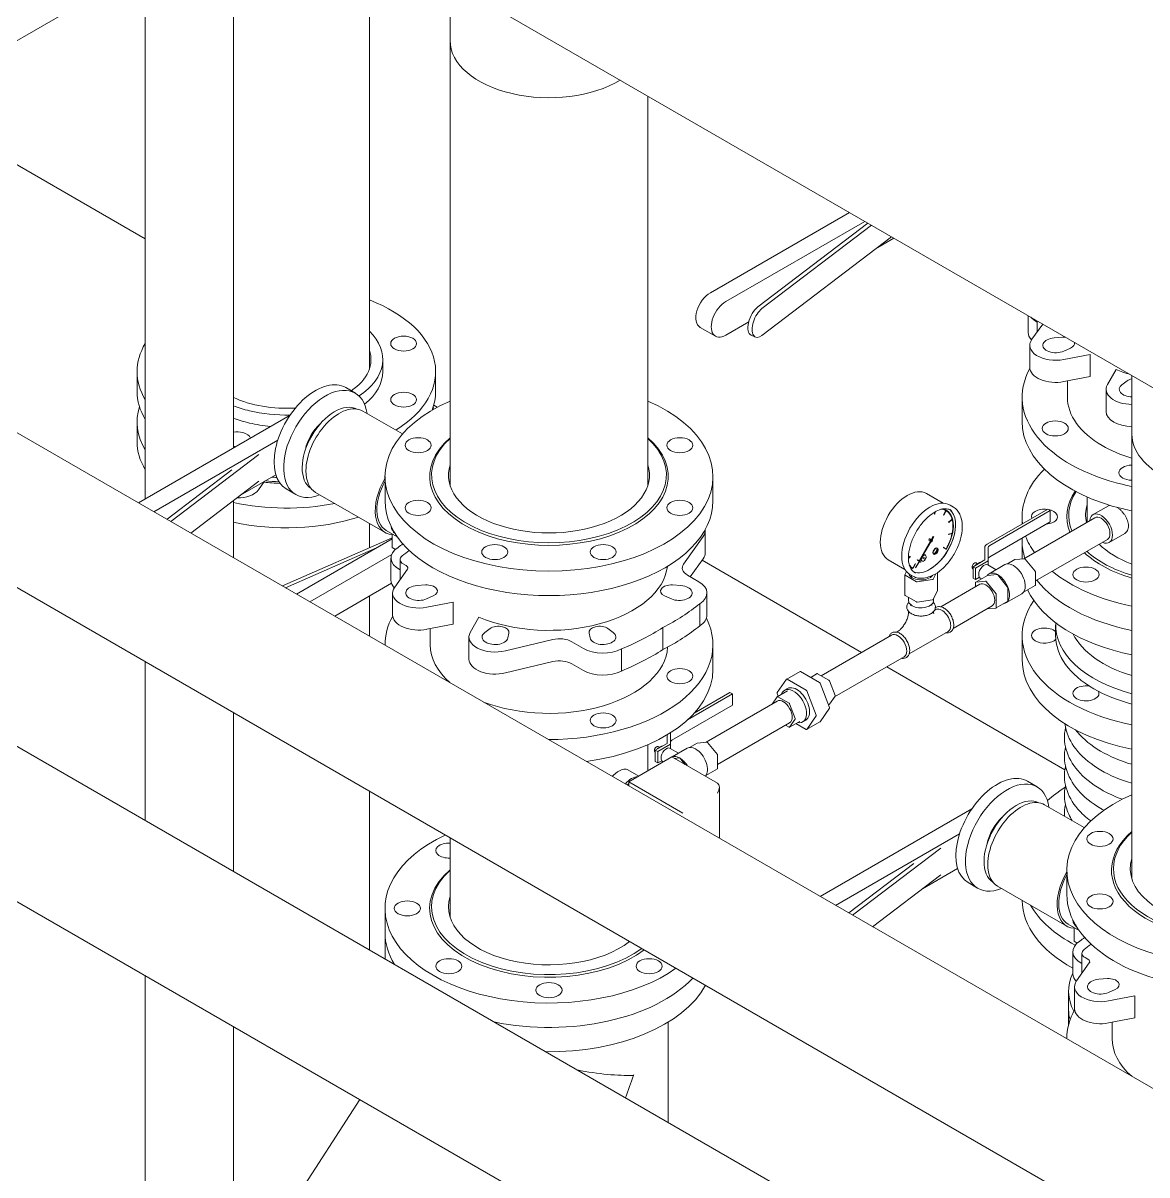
# Model space of a CAD drawing. Header units: millimetres. Extents: x -312439 to 477422, y -331570 to 212570.
# Drawn here: x 412781 to 413367, y 107971 to 108571 of the extents above; entities that cross this region are included whole.
import ezdxf

# ---------------------------------------------------------------- set-up
doc = ezdxf.new("R2010")
doc.units = ezdxf.units.MM

msp = doc.modelspace()

# ---------------------------------------------------------------- linework, layer by layer
at = {"color": 0, "linetype": 'Continuous', "lineweight": 0, "extrusion": (8.40036e-17, 0.816497, 0.57735)}
for p, q in [((413288.686, 107899.142), (411675.012, 108830.797)), ((413447.271, 107971.09), (411988.334, 108813.408)), ((413481.356, 107707.078), (411640.013, 108770.178)), ((413626.535, 107786.766), (411953.335, 108752.789)), ((412832.573, 108691.107), (413437.46, 108341.876)), ((412917.109, 108642.3), (412600.905, 108459.74)), ((412890.551, 108626.967), (412890.551, 108349.644)), ((412961.423, 108616.715), (412961.423, 108390.867)), ((412844.621, 108600.45), (412844.621, 108323.127)), ((413003.438, 108330.219), (413003.438, 108592.458)), ((412721.821, 108529.551), (412844.621, 108458.652)), ((413106.505, 108330.219), (413106.505, 108532.952)), ((413211.493, 108472.337), (413139.07, 108430.524)), ((413147.085, 108425.896), (413219.509, 108467.71)), ((413221.121, 108466.779), (413163.804, 108423.195)), ((413165.951, 108422.254), (413223.045, 108465.668)), ((413233.51, 108459.626), (413165.951, 108408.253)), ((413234.665, 108458.959), (413226.226, 108454.087)), ((413159.029, 108415.291), (413147.085, 108408.395)), ((413304.622, 108409.861), (413304.622, 108418.569)), ((413306.606, 108406.253), (413312.252, 108414.164)), ((413309.374, 108410.132), (413309.374, 108415.826)), ((413133.711, 108412.492), (413141.727, 108407.864)), ((413160.362, 108408.342), (413162.509, 108407.401)), ((413318.215, 108406.997), (413322.609, 108407.31)), ((413305.485, 108391.637), (413305.485, 108403.137)), ((413326.674, 108401.644), (413323.185, 108400.071)), ((412968.374, 108389.423), (412968.374, 108395.773)), ((413336.984, 108398.313), (413323.285, 108395.705)), ((413336.984, 108386.812), (413336.984, 108398.313)), ((412840.382, 108379.122), (412840.382, 108389.423)), ((412995.932, 108379.122), (412995.932, 108389.423)), ((413345.938, 108382.626), (413350.455, 108390.535)), ((413323.285, 108384.204), (413336.984, 108386.812)), ((413325.082, 108376.122), (413325.082, 108384.547)), ((413353.501, 108382.568), (413356.224, 108384.583)), ((413358.683, 108125.119), (413358.683, 108387.357)), ((412954.086, 108378.171), (412949.079, 108381.112)), ((413345.257, 108368.675), (413345.257, 108380.175)), ((412994.914, 108371.88), (412996.71, 108370.843)), ((413301.505, 108376.122), (413301.505, 108363.422)), ((412920.048, 108366.674), (412841.074, 108321.078)), ((412978.643, 108356.922), (412957.911, 108368.892)), ((412840.382, 108352.921), (412840.382, 108363.222)), ((412849.089, 108316.451), (412913.674, 108353.739)), ((412857.887, 108311.371), (412903.825, 108346.302)), ((412889.766, 108338.185), (412855.964, 108312.482)), ((412912.653, 108335.648), (412894.264, 108325.031)), ((412903.825, 108332.301), (412868.353, 108305.329)), ((412903.597, 108327.772), (412906.839, 108332.291)), ((412969.542, 108322.07), (412969.542, 108334.77)), ((413140.402, 108322.07), (413140.402, 108334.77)), ((412923.065, 108325.369), (412918.058, 108328.31)), ((412969.541, 108305.606), (412933.415, 108326.463)), ((413260.314, 108320.871), (413251.616, 108325.893)), ((413335.401, 108310.998), (413335.401, 108324.083)), ((412890.551, 108322.208), (412890.551, 108292.512)), ((413260.465, 108314.772), (413261.772, 108317.035)), ((413260.508, 108314.747), (413261.816, 108317.011)), ((413261.947, 108316.935), (413260.64, 108314.671)), ((413262.013, 108317.201), (413261.97, 108317.226)), ((413265.731, 108318.849), (413263.915, 108319.897)), ((413314.825, 108317.789), (413283.3, 108299.588)), ((413316.103, 108317.051), (413284.577, 108298.85)), ((413316.103, 108317.051), (413314.825, 108317.789)), ((413316.103, 108311.151), (413316.103, 108317.051)), ((413346.551, 108319.569), (413338.472, 108314.905)), ((413255.783, 108315.126), (413256.016, 108316.266)), ((413255.783, 108315.126), (413255.826, 108315.101)), ((413255.826, 108315.101), (413256.071, 108316.298)), ((413256.006, 108315.149), (413255.826, 108315.101)), ((413256.263, 108316.408), (413256.006, 108315.149)), ((413260.465, 108314.772), (413260.508, 108314.747)), ((413260.64, 108314.671), (413260.508, 108314.747)), ((413263.196, 108310.997), (413264.982, 108312.58)), ((413263.244, 108310.818), (413263.196, 108310.997)), ((413263.196, 108310.997), (413263.24, 108310.972)), ((413263.24, 108310.972), (413265.026, 108312.556)), ((413263.288, 108310.793), (413263.24, 108310.972)), ((413265.074, 108312.376), (413263.288, 108310.793)), ((413269.726, 108312.92), (413269.476, 108313.751)), ((413316.103, 108311.151), (413284.577, 108292.95)), ((413301.505, 108310.098), (413301.505, 108313.819)), ((413339.396, 108313.304), (413302.339, 108291.909)), ((412961.423, 108297.624), (412961.423, 108310.293)), ((412970.154, 108306.666), (412975.959, 108303.315)), ((413136.421, 108295.054), (413136.421, 108306.555)), ((413265.026, 108305.032), (413263.24, 108304.554)), ((413263.244, 108310.818), (413263.288, 108310.793)), ((413263.244, 108304.814), (413265.03, 108305.292)), ((413263.288, 108304.789), (413265.074, 108305.267)), ((413354.921, 108305.072), (413346.842, 108300.407)), ((412973.345, 108302.85), (412916.106, 108277.759)), ((412973.345, 108302.317), (412923.457, 108273.514)), ((412973.345, 108304.824), (412973.345, 108297.735)), ((413135.301, 108303.44), (413125.118, 108289.169)), ((413253.567, 108300.932), (413247.867, 108290.762)), ((413253.653, 108300.882), (413247.953, 108290.712)), ((413248.064, 108290.695), (413254.001, 108300.681)), ((413252.999, 108301.688), (413253.561, 108301.364)), ((413253.367, 108302.325), (413253.929, 108302)), ((413253.653, 108300.882), (413253.567, 108300.932)), ((413254.013, 108301.103), (413254.298, 108300.938)), ((413255.038, 108303.574), (413254.276, 108302.206)), ((413254.362, 108302.156), (413254.276, 108302.206)), ((413254.362, 108302.156), (413255.124, 108303.524)), ((413254.38, 108301.74), (413254.666, 108301.575)), ((413255.554, 108303.277), (413254.749, 108301.932)), ((413255.124, 108303.524), (413255.038, 108303.574)), ((413255.124, 108303.524), (413255.554, 108303.277)), ((413263.196, 108304.579), (413263.244, 108304.814)), ((413263.196, 108304.579), (413263.24, 108304.554)), ((413263.24, 108304.554), (413263.288, 108304.789)), ((413263.244, 108304.814), (413263.288, 108304.789)), ((413301.505, 108291.835), (413301.505, 108302.723)), ((413345.918, 108302.008), (413308.395, 108280.344)), ((412917.755, 108276.806), (412965.128, 108297.573)), ((412930.329, 108269.546), (412973.041, 108294.206)), ((412973.345, 108297.735), (412974.952, 108296.807)), ((413242.251, 108292.424), (413243.121, 108293.196)), ((413242.251, 108292.36), (413243.165, 108293.171)), ((413243.213, 108292.991), (413242.252, 108292.139)), ((413243.121, 108293.196), (413243.165, 108293.171)), ((413243.165, 108293.171), (413243.213, 108292.991)), ((413249.448, 108293.024), (413249.48, 108293.006)), ((413249.48, 108293.006), (413251.255, 108291.981)), ((413251.117, 108293.791), (413250.955, 108293.884)), ((413255.357, 108294.439), (413255.435, 108294.394)), ((413255.411, 108294.378), (413255.495, 108294.33)), ((413255.991, 108294.838), (413255.66, 108294.264)), ((413255.738, 108294.219), (413255.66, 108294.264)), ((413257.435, 108297.339), (413257.104, 108296.766)), ((413257.21, 108297.469), (413257.132, 108297.514)), ((413257.212, 108297.497), (413257.296, 108297.449)), ((413257.435, 108297.339), (413257.513, 108297.294)), ((413260.465, 108297.65), (413260.597, 108297.878)), ((413260.465, 108297.65), (413260.508, 108297.625)), ((413260.508, 108297.625), (413260.64, 108297.853)), ((413261.816, 108296.871), (413260.508, 108297.625)), ((413260.597, 108297.878), (413260.64, 108297.853)), ((413260.64, 108297.853), (413261.947, 108297.098)), ((413261.882, 108296.985), (413262.013, 108296.909)), ((413282.047, 108297.841), (413282.047, 108291.285)), ((413283.853, 108288.623), (413283.853, 108297.841)), ((412972.66, 108280.806), (412972.66, 108292.306)), ((412977.411, 108281.076), (412977.411, 108291.469)), ((412980.554, 108288.337), (412979.026, 108289.219)), ((413135.301, 108291.939), (413128.597, 108282.544)), ((413134.739, 108291.152), (413217.883, 108243.149)), ((413240.411, 108286.398), (413231.713, 108291.42)), ((413244.44, 108286.763), (413244.571, 108286.99)), ((413244.463, 108287.054), (413245.769, 108289.318)), ((413244.505, 108287.028), (413245.813, 108289.293)), ((413244.593, 108286.977), (413244.637, 108286.952)), ((413245.944, 108289.217), (413244.637, 108286.952)), ((413245.769, 108289.318), (413245.813, 108289.293)), ((413245.813, 108289.293), (413245.944, 108289.217)), ((413247.79, 108290.625), (413245.886, 108287.229)), ((413245.973, 108287.178), (413245.886, 108287.229)), ((413247.877, 108290.575), (413245.973, 108287.178)), ((413245.973, 108287.178), (413247.944, 108290.493)), ((413247.772, 108290.592), (413246.887, 108291.103)), ((413247.887, 108290.798), (413247.005, 108291.307)), ((413248.62, 108290.102), (413247.901, 108290.517)), ((413248.737, 108290.307), (413248.019, 108290.722)), ((413249.178, 108292.481), (413249.139, 108292.504)), ((413249.316, 108290.672), (413249.154, 108290.765)), ((413250.953, 108291.457), (413249.178, 108292.481)), ((413282.047, 108291.285), (413275.902, 108287.737)), ((413277.179, 108287), (413275.902, 108287.737)), ((413275.902, 108287.737), (413275.902, 108281.837)), ((413277.114, 108288.612), (413277.026, 108288.386)), ((413283.853, 108290.853), (413277.179, 108287)), ((413277.179, 108281.099), (413277.179, 108287)), ((413279.098, 108289.875), (413277.29, 108288.831)), ((413277.464, 108289.712), (413278.14, 108289.322)), ((413279.435, 108289.777), (413279.242, 108289.889)), ((413283.674, 108288.726), (413288.001, 108286.228)), ((413284.306, 108284.095), (413292.534, 108288.845)), ((413293.782, 108289.238), (413297.66, 108291.477)), ((413302.825, 108291.953), (413297.725, 108291.497)), ((413308.238, 108285.428), (413303.138, 108291.772)), ((412974.643, 108277.197), (412981.22, 108286.413)), ((413127.116, 108283.399), (413133.06, 108279.967)), ((413240.366, 108283.473), (413240.366, 108272.972)), ((413241.203, 108285.31), (413240.381, 108283.539)), ((413240.495, 108283.292), (413246.384, 108279.892)), ((413244.872, 108282.718), (413243.055, 108283.767)), ((413243.847, 108282.303), (413243.847, 108283.31)), ((413244.396, 108286.788), (413244.44, 108286.763)), ((413246.812, 108279.826), (413254.856, 108281.07)), ((413252.003, 108282.223), (413251.159, 108282.025)), ((413253.858, 108282.303), (413253.858, 108282.809)), ((413255.169, 108281.251), (413256.513, 108284.146)), ((413257.34, 108284.679), (413257.34, 108275.461)), ((413275.749, 108286.741), (413275.902, 108286.653)), ((413275.902, 108281.837), (413277.179, 108281.099)), ((413279.246, 108282.293), (413277.179, 108281.099)), ((413277.308, 108279.727), (413283.37, 108283.227)), ((413279.707, 108281.857), (413280.352, 108281.484)), ((413288.535, 108283.703), (413283.435, 108283.247)), ((413293.948, 108277.177), (413288.848, 108283.522)), ((413308.395, 108278.224), (413308.395, 108285.025)), ((412972.949, 108279.148), (412943.324, 108262.044)), ((412986.253, 108277.942), (412990.646, 108278.255)), ((413119.298, 108278.255), (413123.691, 108277.942)), ((413255.169, 108270.751), (413257.325, 108275.395)), ((413279.368, 108278.647), (413259.052, 108266.918)), ((413277.216, 108279.524), (413277.216, 108277.405)), ((413282.473, 108280.202), (413277.373, 108279.747)), ((413287.886, 108273.677), (413282.786, 108280.022)), ((413294.105, 108269.974), (413294.105, 108276.774)), ((413302.269, 108274.538), (413308.303, 108278.022)), ((412961.423, 108251.595), (412961.423, 108272.494)), ((412973.523, 108262.581), (412973.523, 108274.082)), ((412994.712, 108272.588), (412991.222, 108271.015)), ((413005.022, 108269.257), (412991.323, 108266.649)), ((413005.022, 108257.757), (413005.022, 108269.257)), ((413118.722, 108271.015), (413115.232, 108272.588)), ((413137.283, 108262.581), (413137.283, 108274.082)), ((413240.495, 108272.792), (413246.384, 108269.392)), ((413242.331, 108271.732), (413242.331, 108270.095)), ((413246.812, 108269.325), (413254.856, 108270.57)), ((413255.375, 108271.194), (413255.375, 108270.095)), ((413287.95, 108266.271), (413294.013, 108269.772)), ((413288.042, 108266.474), (413288.042, 108273.274)), ((413293.077, 108268.904), (413301.305, 108273.654)), ((413133.59, 108257.018), (413133.59, 108268.519)), ((413242.331, 108264.149), (413242.331, 108264.457)), ((413243.249, 108268.168), (413243.249, 108267.499)), ((413254.456, 108268.168), (413254.456, 108267.499)), ((413255.375, 108264.149), (413255.375, 108264.457)), ((413255.802, 108265.041), (413256.417, 108265.397)), ((413285.89, 108267.351), (413265.574, 108255.621)), ((413283.272, 108265.839), (413287.886, 108266.251)), ((412991.323, 108255.149), (413005.022, 108257.757)), ((413013.976, 108253.57), (413018.493, 108261.48)), ((413318.958, 108257.323), (413318.958, 108251.917)), ((412993.12, 108247.066), (412993.12, 108255.491)), ((413013.294, 108239.619), (413013.294, 108251.12)), ((413021.538, 108253.512), (413024.262, 108255.527)), ((413034.077, 108253.18), (413033.535, 108250.643)), ((413076.409, 108250.643), (413075.867, 108253.18)), ((413085.682, 108255.527), (413088.405, 108253.512)), ((413114.297, 108244.566), (413114.297, 108256.067)), ((413233.467, 108252.146), (413196.789, 108230.97)), ((413236.101, 108253.667), (413236.368, 108253.821)), ((413242.623, 108242.371), (413262.939, 108254.1)), ((413301.505, 108239.216), (413301.505, 108251.917)), ((412969.542, 108247.066), (412969.542, 108246.907)), ((413056.962, 108249.819), (413032.245, 108243.94)), ((413072.9, 108245.234), (413066.956, 108248.666)), ((413092.73, 108233.428), (413092.73, 108244.928)), ((413140.402, 108247.066), (413140.402, 108234.366)), ((413239.989, 108240.85), (413203.777, 108219.943)), ((412844.621, 108238.204), (412844.621, 108155.523)), ((413056.962, 108238.319), (413032.245, 108232.44)), ((413072.9, 108233.734), (413066.956, 108237.165)), ((413185.793, 108233.185), (413178.864, 108229.185)), ((413186.071, 108233.158), (413195.867, 108227.502)), ((413230.927, 108235.618), (413323.755, 108182.024)), ((413173.904, 108222.159), (413178.802, 108229.127)), ((413179.143, 108229.157), (413188.939, 108223.502)), ((413194.732, 108232.052), (413191.359, 108230.104)), ((413194.953, 108232.03), (413200.842, 108228.63)), ((413196.208, 108227.078), (413201.106, 108214.454)), ((413201.113, 108228.293), (413204.058, 108220.704)), ((413150.558, 108221.474), (413127.087, 108207.923)), ((413149.281, 108222.211), (413130.6, 108211.426)), ((413150.558, 108221.474), (413149.281, 108222.211)), ((413150.558, 108215.574), (413150.558, 108221.474)), ((413174.436, 108220.334), (413173.904, 108221.705)), ((413179.303, 108223.144), (413173.946, 108220.051)), ((413177.715, 108223.404), (413179.287, 108224.312)), ((413189.279, 108223.078), (413194.178, 108210.454)), ((413150.558, 108215.574), (413119.033, 108197.373)), ((413173.851, 108217.727), (413136.794, 108196.332)), ((413171.233, 108216.216), (413173.897, 108220.005)), ((413174.168, 108220.029), (413180.057, 108216.629)), ((413180.328, 108216.292), (413183.272, 108208.703)), ((413201.063, 108216.107), (413200.574, 108215.825)), ((413204.058, 108220.342), (413201.113, 108216.153)), ((412890.551, 108211.686), (412890.551, 108129.005)), ((413194.178, 108209.999), (413189.279, 108203.031)), ((413201.106, 108214), (413196.208, 108207.031)), ((413180.373, 108206.431), (413142.85, 108184.767)), ((413180.057, 108204.129), (413178.221, 108205.188)), ((413185.634, 108207.199), (413180.278, 108204.107)), ((413183.272, 108208.342), (413180.328, 108204.153)), ((413188.939, 108203.001), (413183.651, 108206.054)), ((413187.222, 108206.938), (413188.794, 108207.846)), ((413196.145, 108206.973), (413189.217, 108202.973)), ((413116.502, 108200.149), (413116.502, 108195.708)), ((413118.309, 108193.046), (413118.309, 108201.266)), ((413106.505, 108181.447), (413106.505, 108195.027)), ((413110.204, 108191.164), (413110.357, 108191.076)), ((413116.502, 108195.708), (413110.357, 108192.16)), ((413111.635, 108191.422), (413110.357, 108192.16)), ((413110.357, 108192.16), (413110.357, 108186.26)), ((413111.569, 108193.035), (413111.482, 108192.809)), ((413118.309, 108195.276), (413111.635, 108191.422)), ((413111.635, 108185.522), (413111.635, 108191.422)), ((413113.553, 108194.298), (413111.745, 108193.254)), ((413111.919, 108194.135), (413112.596, 108193.745)), ((413113.891, 108194.2), (413113.697, 108194.312)), ((413118.129, 108193.149), (413122.456, 108190.651)), ((413119.073, 108188.698), (413126.989, 108193.268)), ((413128.238, 108193.661), (413132.116, 108195.9)), ((413137.281, 108196.376), (413132.181, 108195.92)), ((413142.694, 108189.85), (413137.594, 108196.195)), ((413119.068, 108188.7), (413096.551, 108175.7)), ((413110.357, 108186.26), (413111.635, 108185.522)), ((413113.702, 108186.716), (413111.635, 108185.522)), ((413114.163, 108186.28), (413114.519, 108186.074)), ((413119.068, 108188.7), (413142.811, 108174.993)), ((413122.991, 108188.125), (413120.457, 108187.899)), ((413125.838, 108184.792), (413123.303, 108187.945)), ((413142.85, 108182.647), (413142.85, 108189.447)), ((413101.762, 108178.709), (413096.099, 108181.979)), ((413136.725, 108178.961), (413142.758, 108182.445)), ((413096.551, 108175.7), (413096.551, 108173.579)), ((413096.551, 108175.7), (413124.772, 108159.406)), ((413143.739, 108172.943), (413143.739, 108146.335)), ((413309.33, 108173.07), (413304.323, 108176.012)), ((412961.423, 108088.087), (412961.423, 108170.769)), ((413275.292, 108161.574), (413196.318, 108115.978)), ((413333.887, 108151.822), (413313.155, 108163.791)), ((413003.438, 108105.209), (413003.438, 108146.511)), ((413204.333, 108111.35), (413268.918, 108148.638)), ((413213.131, 108106.271), (413259.069, 108141.202)), ((413245.01, 108133.085), (413211.208, 108107.381)), ((413259.069, 108127.201), (413223.597, 108100.228)), ((413267.897, 108130.548), (413249.508, 108119.931)), ((413324.786, 108116.969), (413324.786, 108129.67)), ((413278.309, 108120.268), (413273.302, 108123.21)), ((413324.786, 108100.505), (413288.659, 108121.363)), ((412969.542, 108109.76), (412969.542, 108084.359)), ((413325.398, 108101.566), (413331.203, 108098.214)), ((413328.59, 108099.723), (413328.59, 108092.634)), ((413328.59, 108092.634), (413330.196, 108091.707)), ((413327.904, 108075.705), (413327.904, 108087.206)), ((413332.656, 108075.976), (413332.656, 108086.369)), ((413335.799, 108083.236), (413334.27, 108084.119)), ((413329.887, 108072.097), (413336.465, 108081.313)), ((412844.621, 108074.697), (412844.621, 107880.213)), ((413341.497, 108072.841), (413345.891, 108073.154)), ((413325.694, 108049.138), (413325.694, 108066.558)), ((413328.767, 108057.481), (413328.767, 108068.981)), ((413349.956, 108067.487), (413346.466, 108065.915)), ((413360.266, 108064.157), (413346.567, 108061.549)), ((413360.266, 108052.656), (413360.266, 108064.157)), ((412890.551, 108048.179), (412890.551, 107908.38)), ((413117.131, 108050.523), (413117.131, 108000.09)), ((413346.567, 108050.048), (413360.266, 108052.656)), ((413348.364, 108041.966), (413348.364, 108050.39)), ((413324.786, 108041.966), (413324.786, 108041.807)), ((412875.121, 107884.521), (412956.382, 108010.172))]:
    msp.add_line(p, q, dxfattribs=at)
at = {"color": 0, "linetype": 'Continuous', "lineweight": 0}
for centre, major_axis, ratio, start_param, end_param in [((413054.972, 108561.868), (-51.533, 0), 0.5773503, 0, 2.3760943), ((413054.972, 108561.868), (51.533, 0), 0.5773503, 3.1415927, 5.517687), ((412918.157, 108389.423), (-77.775, 0), 0.5773503, 2.3943234, 4.1224634), ((413139.07, 108421.773), (-5.359, -9.281), 0.5773503, 3.9269908, 6.2831853), ((413147.085, 108417.145), (-5.359, -9.281), 0.5773503, 3.9269908, 7.0685835), ((413163.804, 108416.195), (-3.442, -7.852), 0.493747, 3.867644, 6.2831853), ((413165.951, 108415.254), (3.442, 7.852), 0.493747, 0.7260513, 3.867644), ((413319.026, 108421.362), (-14.404, 0), 0.5773503, 0.4508742, 0.8364399), ((412918.157, 108395.773), (-50.217, 0), 0.5773503, 2.4245459, 3.6740044), ((413319.026, 108409.861), (-14.404, 0), 0.5773503, 0, 0.4962001), ((413319.04, 108403.137), (-6.736, 0), 0.5773503, 4.8351545, 8.5166127), ((413323.284, 108404.152), (5.512, 0), 0.5773503, 1.4129203, 1.6935618), ((412918.157, 108389.423), (-77.775, 0), 0.5773503, 5.9515017, 6.614869), ((413319.04, 108403.137), (-13.555, 0), 0.5773503, 5.8737687, 8.1724889), ((413323.284, 108404.152), (5.512, 0), 0.5773503, 5.3750201, 6.4410613), ((412918.157, 108395.773), (-44.093, 0), 0.5773503, 2.4441495, 3.3355457), ((412918.157, 108389.423), (50.217, 0), 0.5773503, 5.6585652, 6.2831853), ((413386.934, 108376.122), (-85.43, 0), 0.5773503, 5.9753277, 7.4612826), ((413319.04, 108391.637), (-13.555, 0), 0.5773503, 0, 1.8893036), ((413386.934, 108419.374), (61.852, 0), 0.5773503, 4.0816104, 4.2215114), ((412933.568, 108354.711), (15.511, 26.401), 0.5823607, 0, 3.1415927), ((412938.575, 108351.77), (15.511, 26.401), 0.5823607, 5.6441249, 10.0726691), ((413360.569, 108382.625), (5.512, 0), 0.5773503, 1.920184, 2.47896), ((412918.157, 108379.122), (77.775, 0), 0.5773503, 3.1415927, 3.4732763), ((412918.157, 108379.122), (77.775, 0), 0.5773503, 6.0640285, 6.2831853), ((413358.812, 108380.175), (-13.555, 0), 0.5773503, 5.964678, 7.8444589), ((413358.812, 108380.175), (-6.736, 0), 0.5773503, 5.6205526, 7.8348194), ((412918.157, 108363.222), (77.775, 0), 0.5773503, 2.9635992, 3.4732763), ((412918.157, 108395.773), (-44.093, 0), 0.5773503, 0.8942777, 1.6783762), ((412918.157, 108395.773), (-50.217, 0), 0.5773503, 0.9887545, 1.1780972), ((412943.295, 108349.045), (-11.961, -20.717), 0.5773503, 3.1652728, 6.2595051), ((412945.663, 108347.677), (12.248, 21.214), 0.5773503, 0, 2.3561945), ((413054.972, 108334.77), (85.43, 0), 0.5773503, 2.2183358, 7.2064421), ((412918.157, 108363.222), (77.775, 0), 0.5773503, 0.149961, 0.1779935), ((413386.934, 108376.122), (61.852, 0), 0.5773503, 3.1415927, 3.9269908), ((412918.157, 108389.423), (50.217, 0), 0.5773503, 4.1303471, 4.3196899), ((412918.157, 108395.773), (-50.217, 0), 0.5773503, 1.1780972, 1.6102086), ((413358.812, 108368.675), (-13.555, 0), 0.5773503, 0, 1.5612736), ((412918.157, 108389.423), (50.217, 0), 0.5773503, 4.3196899, 4.5474992), ((412938.575, 108351.77), (7.655, 13.259), 0.5773503, 1.0365396, 2.1050531), ((413386.934, 108363.422), (85.43, 0), 0.5773503, 3.1415927, 4.3196899), ((412918.157, 108352.921), (-77.775, 0), 0.5773503, 0, 0.3316837), ((412892.847, 108354.144), (-6.736, 0), 0.5773503, 4.3196899, 5.0600898), ((412892.847, 108354.144), (-6.736, 0), 0.5773503, 3.3117178, 4.3196899), ((413054.972, 108334.77), (62.159, 0), 0.5773503, 2.548228, 6.8765499), ((413054.972, 108335.57), (-61.179, 0), 0.5773503, 5.7140037, 9.9939595), ((413410.216, 108356.767), (51.533, 0), 0.5773503, 3.1415927, 4.8737533), ((413410.216, 108356.767), (-51.533, 0), 0.5773503, 0, 1.7321606), ((412892.847, 108354.144), (-6.736, 0), 0.5773503, 1.2230955, 1.4006712), ((413386.934, 108376.122), (61.852, 0), 0.5773503, 3.9269908, 4.238039), ((413054.972, 108335.57), (-52.36, 0), 0.5773503, 6.105246, 9.6027173), ((412945.663, 108347.677), (12.248, 21.214), 0.5773503, 2.3561945, 3.1415927), ((413386.934, 108313.819), (85.43, 0), 0.5773503, 2.6147213, 3.2144513), ((413358.695, 108336.76), (-6.798, 0), 0.5773503, 4.7141399, 7.8522307), ((412918.157, 108364.022), (56.953, 0), 0.5773503, 4.506453, 4.6545014), ((412918.157, 108364.822), (56.953, 0), 0.5773503, 4.5201996, 4.6445484), ((412918.157, 108379.122), (77.775, 0), 0.5773503, 4.6144315, 4.6476598), ((412981.789, 108326.82), (11.636, 20.153), 0.5773503, 1.6248603, 3.1415927), ((412981.789, 108326.82), (12.248, 21.214), 0.5773503, 1.570744, 3.4177719), ((413386.934, 108376.122), (-85.43, 0), 0.5773503, 1.1780972, 1.2337501), ((412892.847, 108330.343), (11.636, 0), 0.5773503, 4.6757776, 5.8904862), ((413241.664, 108308.657), (-9.952, -17.237), 0.5773503, 3.1415927, 6.2831853), ((413386.934, 108313.819), (62.159, 0), 0.5773503, 2.763109, 3.3676285), ((413386.934, 108314.619), (61.179, 0), 0.5773503, 2.7871538, 3.376473), ((412918.157, 108363.222), (77.775, 0), 0.5773503, 4.3495346, 5.0420492), ((413054.972, 108322.07), (-85.43, 0), 0.5773503, 0, 3.1415927), ((413253.485, 108301.832), (-10.43, -18.065), 0.5773503, 3.1415927, 6.2831853), ((413253.485, 108301.832), (-9.419, -16.315), 0.5773503, 0.7853982, 3.0447187), ((413253.226, 108301.982), (-8.655, -14.991), 0.5773503, 1.5707963, 3.3990144), ((413253.226, 108301.982), (-8.787, -15.219), 0.5773503, 1.5707963, 3.3359698), ((413253.183, 108302.007), (-8.787, -15.219), 0.5773503, 3.1415927, 3.327058), ((413270.57, 108332.097), (-8.721, -15.105), 0.5773503, 6.2794167, 6.2869539), ((413270.504, 108331.832), (-8.59, -14.878), 0.5773503, 6.279359, 6.2870116), ((413253.183, 108302.007), (-8.655, -14.991), 0.5773503, 2.6255886, 3.1289946), ((413313.14, 108313.819), (6.798, 0), 0.5773503, 1.3557076, 3.3566814), ((413313.14, 108313.819), (6.798, 0), 0.5773503, 0.7853982, 1.2579123), ((413386.934, 108314.619), (52.36, 0), 0.5773503, 2.9636533, 3.2693714), ((413386.934, 108363.422), (85.43, 0), 0.5773503, 4.3196899, 4.3753427), ((412918.157, 108352.921), (-77.775, 0), 0.5773503, 1.2079419, 2.074566), ((413276.951, 108323.075), (-8.721, -15.105), 0.5773503, 5.7558179, 5.7633552), ((413253.183, 108302.007), (-8.655, -14.991), 0.5773503, 2.1019898, 2.6060662), ((413276.795, 108322.826), (-8.59, -14.878), 0.5773503, 5.7557602, 5.7634128), ((413313.14, 108313.819), (6.798, 0), 0.5773503, 4.8360668, 7.0685835), ((413342.657, 108307.656), (4.185, -7.249), 0.5773503, 0.7853982, 3.819024), ((413342.657, 108307.656), (-3.261, 5.648), 0.5773503, 3.1415927, 6.2831853), ((412987.063, 108309.307), (-14.404, 0), 0.5773503, 0.0592775, 0.5701311), ((413122.866, 108306.555), (13.555, 0), 0.5773503, 5.8737687, 6.3559681), ((413253.183, 108302.007), (-9.645, -16.706), 0.5773503, 0.8552539, 2.2863388), ((413253.183, 108302.007), (-8.655, -14.991), 0.5773503, 1.578391, 2.0842988), ((413276.771, 108308.235), (-8.59, -14.878), 0.5773503, 5.2321614, 5.2398141), ((413276.975, 108308.401), (-8.721, -15.105), 0.5773503, 5.2322191, 5.2397564), ((413179.685, 108204.064), (-260.27, 0), 0.5773503, 5.5936799, 5.6090261), ((413253.183, 108302.007), (-0.184, -0.318), 0.5773503, 3.1415927, 6.2831853), ((413254.11, 108301.472), (-0.408, -0.707), 0.5773503, 3.6351307, 5.8435067), ((413254.196, 108301.422), (-0.408, -0.707), 0.5773503, 3.6351307, 5.8435067), ((413254.196, 108301.422), (-0.184, -0.318), 0.5773503, 3.1415927, 6.2831853), ((413254.196, 108301.422), (-0.408, -0.707), 0.5773503, 0.4398516, 1.1672039), ((413254.196, 108301.422), (-0.408, -0.707), 0.5773503, 1.9743887, 2.6478622), ((413286.326, 108297.841), (-4.279, 0), 0.5773503, 5.4977871, 6.2831853), ((413386.934, 108301.119), (85.43, 0), 0.5773503, 3.1415927, 3.3227032), ((413386.934, 108313.819), (85.43, 0), 0.5773503, 3.3469922, 3.5305939), ((413386.934, 108314.619), (52.36, 0), 0.5773503, 3.6650852, 4.1424689), ((413342.657, 108307.656), (4.185, -7.249), 0.5773503, 5.605754, 7.0685835), ((412987.063, 108292.306), (-14.404, 0), 0.5773503, 5.5507149, 7.1196252), ((412982.923, 108291.469), (-5.512, 0), 0.5773503, 5.6411446, 7.0685835), ((413189.683, 108207.096), (-258.702, 0), 0.5773503, 5.6433419, 5.6673391), ((413122.866, 108295.054), (13.555, 0), 0.5773503, 5.8737687, 6.2831853), ((413250.216, 108292.231), (-0.9, -1.56), 0.5773503, 1.7396621, 4.5435232), ((413250.054, 108292.325), (-0.9, -1.56), 0.5773503, 3.1415927, 4.1247486), ((413256.312, 108295.938), (-0.9, -1.56), 0.5773503, 3.1415927, 6.2831853), ((413256.474, 108295.844), (-0.9, -1.56), 0.5773503, 3.3104584, 6.1143196), ((413256.396, 108295.889), (-0.9, -1.56), 0.5773503, 6.1143196, 6.4520511), ((413254.304, 108297.097), (-1.681, -2.912), 0.8164966, 1.0145657, 2.1270269), ((413256.474, 108295.844), (-0.9, -1.56), 0.5773503, 0.1688658, 2.9727269), ((413254.606, 108296.922), (1.681, 2.912), 0.8164966, 4.1561584, 5.2686196), ((413256.396, 108295.889), (-0.9, -1.56), 0.5773503, 2.9727269, 3.3104584), ((413270.438, 108291.968), (-8.59, -14.878), 0.5773503, 4.7085627, 4.7162153), ((413270.635, 108292.006), (-8.721, -15.105), 0.5773503, 4.7086203, 4.7161576), ((413286.326, 108297.841), (-2.473, 0), 0.5773503, 5.4977871, 6.2831853), ((413286.326, 108291.94), (-2.473, 0), 0.5773503, 5.4977871, 6.2831853), ((413386.934, 108313.819), (62.159, 0), 0.5773503, 3.6909347, 4.2405667), ((413386.934, 108314.619), (61.179, 0), 0.5773503, 3.7035363, 4.2323771), ((412978.389, 108287.087), (3.062, 0), 0.5773503, 5.8923976, 7.0685835), ((413054.972, 108290.318), (61.852, 0), 0.5773503, 4.0816104, 6.2172753), ((413133.612, 108287.149), (-9.186, 0), 0.5773503, 5.8923976, 7.0685835), ((413253.226, 108301.982), (-8.655, -14.991), 0.5773503, 6.0257636, 6.2831853), ((413253.226, 108301.982), (-8.787, -15.219), 0.5773503, 6.0888081, 6.2831853), ((413253.183, 108302.007), (-8.787, -15.219), 0.5773503, 6.0977199, 6.2831853), ((413235.949, 108272.132), (8.59, 14.878), 0.5773503, 6.279359, 6.2870116), ((413235.883, 108271.866), (8.721, 15.105), 0.5773503, 6.2794167, 6.2869539), ((413235.84, 108271.891), (8.721, 15.105), 0.5773503, 6.2794167, 6.2807026), ((413246.946, 108291.205), (-0.059, -0.102), 0.5773503, 3.1415927, 6.2831853), ((413250.054, 108292.325), (-0.9, -1.56), 0.5773503, 5.2557699, 6.2831853), ((413250.216, 108292.231), (-0.9, -1.56), 0.5773503, 4.8812547, 7.6851159), ((413250.138, 108292.276), (-0.9, -1.56), 0.5773503, 1.4019306, 1.7396621), ((413276.606, 108288.227), (0.858, 1.486), 0.5773503, 0, 3.1415927), ((413277.29, 108288.596), (0.144, 0.249), 0.5773503, 0.7853982, 1.8325957), ((413281.691, 108285.292), (-1.983, -3.435), 0.5773503, 3.1415927, 5.4977871), ((413279.098, 108289.64), (0.144, 0.249), 0.5773503, 0, 0.7853982), ((413296.919, 108281.249), (-4.385, 7.596), 0.5773503, 5.4977871, 6.2831853), ((413296.919, 108281.249), (-4.385, 7.596), 0.5773503, 3.1415927, 5.4977871), ((413297.882, 108291.094), (-0.221, 0.383), 0.5773503, 6.0213859, 6.2831853), ((413302.982, 108291.55), (-0.221, 0.383), 0.5773503, 4.9741884, 6.0213859), ((413240.808, 108283.473), (-0.442, 0), 0.5773503, 6.0213859, 7.0685835), ((413248.853, 108284.717), (6.522, 0), 0.5773503, 3.2787449, 5.8812868), ((413248.853, 108280.595), (6.522, 0), 0.5773503, 2.4457007, 2.5623918), ((413253.485, 108301.832), (-9.419, -16.315), 0.5773503, 0.096874, 0.7853982), ((413248.853, 108280.595), (6.522, 0), 0.5773503, 0.5792009, 0.6523149), ((413254.742, 108281.317), (0.442, 0), 0.5773503, 4.9741884, 6.0213859), ((413281.691, 108285.292), (-1.983, -3.435), 0.5773503, 5.4977871, 6.2831853), ((413288.692, 108276.499), (-4.385, 7.596), 0.5773503, 5.4977871, 6.5382602), ((413283.592, 108282.844), (-0.221, 0.383), 0.5773503, 6.0213859, 6.2831853), ((413288.692, 108283.299), (-0.221, 0.383), 0.5773503, 4.9741884, 6.0213859), ((413288.692, 108276.499), (-4.385, 7.596), 0.5773503, 2.8865178, 5.4977871), ((413308.082, 108285.205), (-0.221, 0.383), 0.5773503, 3.9269908, 4.9741884), ((413386.934, 108313.819), (85.43, 0), 0.5773503, 3.7559953, 4.3753427), ((412987.078, 108274.082), (-13.555, 0), 0.5773503, 5.8737687, 8.1724889), ((412987.063, 108280.806), (-14.404, 0), 0.5773503, 0, 0.4962001), ((412987.078, 108274.082), (-6.736, 0), 0.5773503, 4.8351545, 8.5166127), ((412991.321, 108275.096), (5.512, 0), 0.5773503, 5.3750201, 7.9767471), ((413118.623, 108275.096), (-5.512, 0), 0.5773503, 4.5896219, 7.191349), ((413122.866, 108274.082), (6.736, 0), 0.5773503, 4.0497563, 7.7312146), ((413122.866, 108274.082), (14.417, 0), 0.5773503, 5.5512125, 7.0685835), ((413246.697, 108280.073), (0.442, 0), 0.5773503, 3.9269908, 4.9741884), ((413256.897, 108275.461), (0.442, 0), 0.5773503, 6.0213859, 6.2831853), ((413277.529, 108279.344), (-0.221, 0.383), 0.5773503, 6.0213859, 7.0685835), ((413282.629, 108272.999), (-3.261, 5.648), 0.5773503, 3.1415927, 6.2831853), ((413282.629, 108279.799), (-0.221, 0.383), 0.5773503, 4.9741884, 6.0213859), ((413293.792, 108276.955), (-0.221, 0.383), 0.5773503, 3.9269908, 4.9741884), ((413386.934, 108288.418), (-85.43, 0), 0.5773503, 0.2597275, 1.2337501), ((413308.082, 108278.405), (0.221, -0.383), 0.5773503, 0, 0.7853982), ((413386.934, 108301.119), (85.43, 0), 0.5773503, 3.5670249, 4.3753427), ((413240.808, 108272.972), (-0.442, 0), 0.5773503, 0, 0.7853982), ((413248.853, 108270.095), (6.522, 0), 0.5773503, 3.1415927, 3.9269908), ((413248.853, 108270.095), (6.522, 0), 0.5773503, 3.9269908, 6.2831853), ((413246.697, 108269.572), (0.442, 0), 0.5773503, 3.9269908, 4.9741884), ((413254.742, 108270.817), (0.442, 0), 0.5773503, 4.9741884, 6.0213859), ((413287.729, 108273.455), (-0.221, 0.383), 0.5773503, 3.9269908, 4.9741884), ((413293.792, 108270.155), (0.221, -0.383), 0.5773503, 0, 0.7853982), ((413386.934, 108251.917), (85.43, 0), 0.5773503, 2.7625544, 4.3753427), ((413027.401, 108312.152), (130.337, 0), 0.5773503, 5.4421677, 5.6646456), ((413259.678, 108259.749), (-3.261, 5.648), 0.5773503, 3.9269908, 6.2831853), ((413287.729, 108266.655), (0.221, -0.383), 0.5773503, 6.0213859, 7.0685835), ((413054.972, 108247.066), (-85.43, 0), 0.5773503, 5.9753277, 6.2864203), ((412987.078, 108262.581), (-13.555, 0), 0.5773503, 0, 1.8893036), ((413028.607, 108253.57), (5.512, 0), 0.5773503, 6.1604182, 8.7621453), ((413054.972, 108247.066), (-85.43, 0), 0.5773503, 1.5675614, 3.4255664), ((413081.337, 108253.57), (5.512, 0), 0.5773503, 0.6626311, 3.2643581), ((413027.401, 108300.652), (130.337, 0), 0.5773503, 5.4421677, 5.6646456), ((413122.866, 108262.581), (14.417, 0), 0.5773503, 5.5512125, 6.2831853), ((413259.678, 108259.749), (-3.261, 5.648), 0.5773503, 3.1415927, 3.9269908), ((413386.934, 108257.323), (-67.976, 0), 0.5773503, 6.2526983, 7.4253675), ((413026.849, 108251.12), (-13.555, 0), 0.5773503, 5.964678, 8.2633982), ((413026.849, 108251.12), (-6.736, 0), 0.5773503, 5.6205526, 9.3020109), ((413083.095, 108251.12), (-6.736, 0), 0.5773503, 0.1227655, 3.8042237), ((413017.155, 108306.236), (-130.337, 0), 0.5773503, 2.1893361, 2.411814), ((413236.728, 108246.498), (-3.261, 5.648), 0.5773503, 3.1415927, 6.2831853), ((413313.14, 108251.917), (6.798, 0), 0.5773503, 0.543593, 3.9269908), ((413386.934, 108251.917), (-67.976, 0), 0.5773503, 0, 0.7853982), ((413386.934, 108262.403), (-61.24, 0), 0.5773503, 0.2785726, 1.091305), ((413054.972, 108247.066), (61.852, 0), 0.5773503, 3.1415927, 3.7256624), ((413054.972, 108247.066), (61.852, 0), 0.5773503, 4.1283192, 6.2501807), ((413060.461, 108244.916), (-9.186, 0), 0.5773503, 3.9269908, 5.1031767), ((413083.095, 108251.12), (-14.417, 0), 0.5773503, 0.7853982, 2.3027692), ((413313.14, 108251.917), (6.798, 0), 0.5773503, 3.9269908, 5.7639057), ((413026.849, 108239.619), (-13.555, 0), 0.5773503, 0, 1.9802129), ((413060.461, 108233.415), (-9.186, 0), 0.5773503, 3.9269908, 5.1031767), ((413017.155, 108294.736), (-130.337, 0), 0.5773503, 2.1893361, 2.411814), ((413386.934, 108239.216), (85.43, 0), 0.5773503, 3.1415927, 4.3753427), ((413083.095, 108239.619), (-14.417, 0), 0.5773503, 0.7853982, 2.3027692), ((413054.972, 108234.366), (85.43, 0), 0.5773503, 4.9423536, 6.2831853), ((413186.071, 108232.703), (-0.278, 0.482), 0.5773503, 5.4977871, 6.2831853), ((413179.143, 108228.703), (-0.278, 0.482), 0.5773503, 5.4977871, 6.5449847), ((413194.953, 108231.669), (-0.221, 0.383), 0.5773503, 5.4977871, 6.2831853), ((413195.867, 108227.048), (0.278, -0.482), 0.5773503, 1.3089969, 2.3561945), ((413200.842, 108228.268), (0.221, -0.383), 0.5773503, 1.3089969, 2.3561945), ((413174.244, 108221.735), (-0.278, 0.482), 0.5773503, 0.2617994, 1.3089969), ((413182.469, 108215.171), (4.753, -8.233), 0.5773503, 5.8158119, 9.8921514), ((413184.041, 108216.079), (4.753, -8.233), 0.5773503, 0, 3.1415927), ((413188.939, 108223.047), (0.278, -0.482), 0.5773503, 1.3089969, 2.3561945), ((413334.754, 108221.79), (6.798, 0), 0.5773503, 1.3046778, 3.9269908), ((413334.754, 108221.79), (6.798, 0), 0.5773503, 3.9269908, 6.5493038), ((413386.934, 108251.917), (-67.976, 0), 0.5773503, 0.7853982, 1.1421822), ((413177.112, 108212.079), (-3.261, 5.648), 0.5773503, 3.1415927, 6.2831853), ((413174.168, 108219.668), (-0.221, 0.383), 0.5773503, 5.4977871, 6.5449847), ((413180.057, 108216.268), (0.221, -0.383), 0.5773503, 1.3089969, 2.3561945), ((413200.842, 108216.49), (0.221, -0.383), 0.5773503, 0, 0.2617994), ((413203.787, 108220.679), (0.221, -0.383), 0.5773503, 0.2617994, 1.3089969), ((413193.837, 108210.423), (0.278, -0.482), 0.5773503, 0.2617994, 1.3089969), ((413200.766, 108214.423), (0.278, -0.482), 0.5773503, 0.2617994, 1.3089969), ((413180.057, 108204.49), (0.221, -0.383), 0.5773503, 5.4977871, 6.5449847), ((413183.001, 108208.679), (0.221, -0.383), 0.5773503, 0.2617994, 1.3089969), ((413188.939, 108203.455), (0.278, -0.482), 0.5773503, 5.4977871, 6.5449847), ((413195.867, 108207.455), (0.278, -0.482), 0.5773503, 0, 0.2617994), ((413120.781, 108196.363), (-2.473, 0), 0.5773503, 5.4977871, 6.2831853), ((413111.062, 108192.65), (0.858, 1.486), 0.5773503, 0, 3.1415927), ((413111.745, 108193.019), (0.144, 0.249), 0.5773503, 0.7853982, 1.8325957), ((413116.146, 108189.714), (-1.983, -3.435), 0.5773503, 3.1415927, 5.4977871), ((413113.553, 108194.063), (0.144, 0.249), 0.5773503, 0, 0.7853982), ((413131.375, 108185.672), (-4.385, 7.596), 0.5773503, 5.4977871, 6.2831853), ((413131.375, 108185.672), (-4.385, 7.596), 0.5773503, 3.3213391, 5.4977871), ((413132.337, 108195.517), (-0.221, 0.383), 0.5773503, 6.0213859, 6.2831853), ((413137.437, 108195.973), (-0.221, 0.383), 0.5773503, 4.9741884, 6.0213859), ((413116.146, 108189.714), (-1.983, -3.435), 0.5773503, 5.4977871, 6.2831853), ((413123.147, 108180.922), (-4.385, 7.596), 0.5773503, 5.4977871, 6.2093647), ((413123.147, 108187.722), (-0.221, 0.383), 0.5773503, 4.9741884, 6.0213859), ((413123.147, 108180.922), (-4.385, 7.596), 0.5773503, 4.7862096, 5.4977871), ((413142.537, 108189.628), (-0.221, 0.383), 0.5773503, 3.9269908, 4.9741884), ((413142.537, 108182.828), (0.221, -0.383), 0.5773503, 0, 0.7853982), ((413288.812, 108149.611), (15.511, 26.401), 0.5823607, 0, 3.1415927), ((413098.082, 108169.201), (-5.037, -8.724), 0.5773503, 3.470345, 4.40739), ((413098.082, 108169.201), (-4.118, -7.133), 0.5773503, 4.1930306, 4.3363148), ((413140.572, 108171.114), (2.239, 3.878), 0.5773503, 4.712389, 6.2831853), ((413293.819, 108146.669), (15.511, 26.401), 0.5823607, 5.6441249, 10.0726691), ((413386.934, 108139.611), (85.43, 0), 0.5773503, 2.4008806, 2.578926), ((413298.539, 108143.944), (-11.961, -20.717), 0.5773503, 3.1652728, 6.2595051), ((413410.216, 108129.67), (85.43, 0), 0.5773503, 2.2183358, 5.8479461), ((413300.907, 108142.577), (12.248, 21.214), 0.5773503, 0, 2.3561945), ((413293.819, 108146.669), (7.655, 13.259), 0.5773503, 1.0365396, 2.1050531), ((413410.216, 108129.67), (62.159, 0), 0.5773503, 2.548228, 5.9887537), ((413410.216, 108130.47), (-61.179, 0), 0.5773503, 5.7140037, 9.1207721), ((413054.972, 108109.76), (85.43, 0), 0.5773503, 2.2556999, 5.5982817), ((413002.792, 108139.886), (6.798, 0), 0.5773503, 1.4754839, 4.8077014), ((413300.907, 108142.577), (12.248, 21.214), 0.5773503, 2.3561945, 3.1415927), ((413410.216, 108130.47), (-52.36, 0), 0.5773503, 6.105246, 9.2109995), ((413054.972, 108109.76), (62.159, 0), 0.5773503, 2.548228, 5.6361136), ((413054.972, 108110.56), (61.179, 0), 0.5773503, 2.5724111, 5.6221859), ((413337.034, 108121.72), (11.636, 20.153), 0.5773503, 1.6248603, 3.1415927), ((413337.034, 108121.72), (12.248, 21.214), 0.5773503, 1.570744, 3.4177719), ((413054.972, 108110.56), (52.36, 0), 0.5773503, 2.9636533, 5.6432754), ((413386.934, 108114.21), (85.43, 0), 0.5773503, 3.1469511, 3.9495424), ((413410.216, 108116.969), (-85.43, 0), 0.5773503, 0, 2.9090576), ((413386.934, 108126.911), (85.43, 0), 0.5773503, 3.4600831, 3.9694733), ((413386.934, 108126.911), (-85.43, 0), 0.5773503, 0.3184904, 0.8278806), ((413342.308, 108104.207), (-14.404, 0), 0.5773503, 0.0592775, 0.5701311), ((413054.972, 108097.06), (85.43, 0), 0.5773503, 3.1415927, 3.482754), ((413342.308, 108087.206), (-14.404, 0), 0.5773503, 5.5507149, 7.1196252), ((413534.929, 107998.964), (-260.27, 0), 0.5773503, 5.5936799, 5.6090261), ((413544.928, 108001.996), (-258.702, 0), 0.5773503, 5.6433419, 5.6673391), ((413054.972, 108084.359), (-85.43, 0), 0.5773503, 0, 0.0196443), ((413338.167, 108086.369), (-5.512, 0), 0.5773503, 5.6411446, 7.0685835), ((413333.634, 108081.986), (3.062, 0), 0.5773503, 5.8923976, 7.0685835), ((413054.972, 108097.06), (85.43, 0), 0.5773503, 4.3712276, 5.7840867), ((413386.934, 108066.558), (61.24, 0), 0.5773503, 2.8721515, 3.4400318), ((413342.322, 108068.981), (-13.555, 0), 0.5773503, 5.8737687, 8.1724889), ((413342.308, 108075.705), (-14.404, 0), 0.5773503, 0, 0.4962001), ((413342.322, 108068.981), (-6.736, 0), 0.5773503, 4.8351545, 8.5166127), ((413346.565, 108069.996), (5.512, 0), 0.5773503, 5.3750201, 7.9767471), ((413054.972, 108084.359), (-85.43, 0), 0.5773503, 1.551152, 2.8392455), ((413410.216, 108041.966), (-85.43, 0), 0.5773503, 5.9753277, 6.2864203), ((413386.934, 108057.058), (61.24, 0), 0.5773503, 3.1415927, 3.2967347), ((413342.322, 108057.481), (-13.555, 0), 0.5773503, 0, 1.8893036), ((413410.216, 108041.966), (61.852, 0), 0.5773503, 3.1415927, 3.7256624), ((413054.972, 108048.155), (61.939, -18.284), 0.2854431, 5.0352704, 5.5818472), ((413055.078, 108048.319), (-52.195, 33.755), 0.0711624, 3.7521228, 3.760338), ((413054.972, 108048.155), (40.107, 135.871), 0.349506, 4.5399984, 4.628329), ((413054.972, 107954.845), (41.903, 90.426), 0.5077224, 5.4290158, 5.4521733)]:
    msp.add_ellipse(centre, major_axis=major_axis, ratio=ratio, start_param=start_param, end_param=end_param, dxfattribs=at)
for centre, major_axis in [((412979.262, 108404.036), (-6.736, 0)), ((412979.262, 108374.81), (-6.736, 0)), ((413318.757, 108359.818), (-6.798, 0)), ((412986.795, 108351.075), (6.798, 0)), ((413123.149, 108351.075), (6.798, 0)), ((412986.795, 108318.466), (6.798, 0)), ((413123.149, 108318.466), (6.798, 0)), ((413026.732, 108295.408), (6.798, 0)), ((413083.212, 108295.408), (6.798, 0)), ((413254.482, 108301.257), (-0.184, -0.318)), ((413248.679, 108290.205), (-0.059, -0.102)), ((413334.754, 108283.693), (6.798, 0)), ((413123.149, 108230.762), (-6.798, 0)), ((413083.212, 108207.704), (-6.798, 0)), ((413342.039, 108145.974), (6.798, 0)), ((412981.178, 108109.76), (6.798, 0)), ((413342.039, 108113.366), (6.798, 0)), ((413002.792, 108079.634), (6.798, 0)), ((413107.152, 108079.634), (6.798, 0)), ((413054.972, 108067.155), (6.798, 0))]:
    msp.add_ellipse(centre, major_axis=major_axis, ratio=0.5773503, dxfattribs=at)
for points, knots in [([(413242.813, 108288.167), (413242.404, 108289.527), (413242.213, 108291.103), (413242.301, 108294.518), (413242.577, 108296.354), (413243.572, 108300.106), (413244.292, 108302.021), (413246.102, 108305.737), (413247.193, 108307.535), (413249.636, 108310.83), (413250.986, 108312.325), (413253.806, 108314.859), (413255.273, 108315.897), (413257.832, 108317.24), (413258.931, 108317.659), (413259.984, 108317.907)], [5.9949232, 5.9949232, 5.9949232, 5.9949232, 6.3135049, 6.3135049, 6.6301996, 6.6301996, 6.9473973, 6.9473973, 7.2649962, 7.2649962, 7.5825386, 7.5825386, 7.8995923, 7.8995923, 8.1422437, 8.1422437, 8.1422437, 8.1422437]), ([(413259.557, 108317.798), (413259.835, 108317.851), (413260.11, 108317.893), (413260.788, 108317.964), (413261.185, 108317.979), (413261.959, 108317.953), (413262.335, 108317.911), (413263.062, 108317.773), (413263.414, 108317.676), (413264.089, 108317.428), (413264.413, 108317.276), (413264.721, 108317.098)], [1.89208285, 1.89208285, 1.89208285, 1.89208285, 1.95848562, 1.95848562, 2.05791284, 2.05791284, 2.15734006, 2.15734006, 2.25676727, 2.25676727, 2.35619449, 2.35619449, 2.35619449, 2.35619449]), ([(413265.731, 108318.849), (413266.081, 108318.647), (413266.413, 108318.415), (413267.039, 108317.893), (413267.333, 108317.603), (413267.879, 108316.97), (413268.132, 108316.626), (413268.593, 108315.886), (413268.802, 108315.492), (413269.173, 108314.655), (413269.336, 108314.213), (413269.476, 108313.751)], [2.35619449, 2.35619449, 2.35619449, 2.35619449, 2.45562171, 2.45562171, 2.55504892, 2.55504892, 2.65447614, 2.65447614, 2.75390335, 2.75390335, 2.85333057, 2.85333057, 2.85333057, 2.85333057]), ([(413354.921, 108305.072), (413355.214, 108305.241), (413355.492, 108305.459), (413355.985, 108305.988), (413356.201, 108306.299), (413356.549, 108306.992), (413356.681, 108307.376), (413356.856, 108308.186), (413356.897, 108308.614), (413356.897, 108309.473), (413356.856, 108309.935), (413356.681, 108310.891), (413356.549, 108311.386), (413356.201, 108312.375), (413355.985, 108312.871), (413355.492, 108313.834), (413355.214, 108314.3), (413354.628, 108315.174), (413354.301, 108315.611), (413353.596, 108316.452), (413353.219, 108316.855), (413352.445, 108317.598), (413352.047, 108317.94), (413351.458, 108318.388), (413351.264, 108318.527), (413351.073, 108318.654)], [30.950465, 30.950465, 30.950465, 30.950465, 33.5297118, 33.5297118, 36.1089586, 36.1089586, 38.6882054, 38.6882054, 41.2674522, 41.2674522, 43.846699, 43.846699, 46.4259458, 46.4259458, 49.0051926, 49.0051926, 51.5844394, 51.5844394, 54.1636241, 54.1636241, 56.7428088, 56.7428088, 59.3219936, 59.3219936, 60.5931656, 60.5931656, 60.5931656, 60.5931656]), ([(413269.726, 108312.92), (413270.167, 108311.457), (413270.364, 108309.787), (413270.263, 108306.183), (413269.962, 108304.248), (413268.895, 108300.317), (413268.129, 108298.323), (413266.213, 108294.474), (413265.064, 108292.62), (413262.494, 108289.236), (413261.074, 108287.706), (413258.104, 108285.125), (413256.553, 108284.075), (413253.998, 108282.823), (413252.988, 108282.454), (413252.003, 108282.223)], [2.8533306, 2.8533306, 2.8533306, 2.8533306, 3.1744222, 3.1744222, 3.4976138, 3.4976138, 3.8203576, 3.8203576, 4.142724, 4.142724, 4.465171, 4.465171, 4.788109, 4.788109, 5.0006511, 5.0006511, 5.0006511, 5.0006511]), ([(413245.882, 108284.469), (413245.574, 108284.647), (413245.281, 108284.851), (413244.728, 108285.312), (413244.469, 108285.568), (413243.985, 108286.129), (413243.761, 108286.434), (413243.351, 108287.09), (413243.166, 108287.442), (413242.889, 108288.064), (413242.787, 108288.323), (413242.694, 108288.591)], [5.49778714, 5.49778714, 5.49778714, 5.49778714, 5.59721436, 5.59721436, 5.69664158, 5.69664158, 5.7960688, 5.7960688, 5.89549601, 5.89549601, 5.96189879, 5.96189879, 5.96189879, 5.96189879]), ([(413251.159, 108282.025), (413250.688, 108281.914), (413250.224, 108281.834), (413249.314, 108281.738), (413248.868, 108281.721), (413247.997, 108281.751), (413247.573, 108281.798), (413246.751, 108281.954), (413246.353, 108282.064), (413245.588, 108282.345), (413245.221, 108282.517), (413244.872, 108282.718)], [5.00065107, 5.00065107, 5.00065107, 5.00065107, 5.10007828, 5.10007828, 5.1995055, 5.1995055, 5.29893271, 5.29893271, 5.39835993, 5.39835993, 5.49778714, 5.49778714, 5.49778714, 5.49778714]), ([(413242.505, 108269.23), (413242.418, 108269.141), (413242.335, 108269.049), (413241.885, 108268.503), (413241.614, 108267.989), (413241.384, 108266.973), (413241.387, 108266.484), (413241.61, 108265.553), (413241.827, 108265.112), (413242.461, 108264.259), (413242.903, 108263.859), (413243.979, 108263.142), (413244.63, 108262.837), (413246.049, 108262.37), (413246.817, 108262.21), (413248.388, 108262.048), (413249.19, 108262.044), (413250.758, 108262.189), (413251.524, 108262.339), (413252.952, 108262.786), (413253.614, 108263.084), (413254.764, 108263.82), (413255.253, 108264.257), (413255.948, 108265.221), (413256.175, 108265.739), (413256.329, 108266.748), (413256.291, 108267.228), (413256.008, 108268.146), (413255.759, 108268.582), (413255.361, 108269.059), (413255.282, 108269.146), (413255.201, 108269.23)], [0.2744067, 0.2744067, 0.2744067, 0.2744067, 0.3404824, 0.3404824, 0.6555453, 0.6555453, 0.9227642, 0.9227642, 1.1907528, 1.1907528, 1.4998057, 1.4998057, 1.8385229, 1.8385229, 2.1786817, 2.1786817, 2.5158182, 2.5158182, 2.8528635, 2.8528635, 3.1928102, 3.1928102, 3.5321536, 3.5321536, 3.8395299, 3.8395299, 4.1031394, 4.1031394, 4.3756618, 4.3756618, 4.4379823, 4.4379823, 4.4379823, 4.4379823]), ([(413236.368, 108253.821), (413236.667, 108253.994), (413237.017, 108254.233), (413237.79, 108254.866), (413238.216, 108255.271), (413239.085, 108256.233), (413239.527, 108256.8), (413240.358, 108258.038), (413240.744, 108258.713), (413241.398, 108260.078), (413241.667, 108260.767), (413242.06, 108262.049), (413242.189, 108262.644), (413242.31, 108263.536), (413242.331, 108263.868), (413242.331, 108264.149)], [1.5707963, 1.5707963, 1.5707963, 1.5707963, 1.77752, 1.77752, 2.0009815, 2.0009815, 2.2400361, 2.2400361, 2.4880104, 2.4880104, 2.7356749, 2.7356749, 2.9733388, 2.9733388, 3.1415927, 3.1415927, 3.1415927, 3.1415927]), ([(413255.375, 108264.149), (413255.375, 108263.804), (413255.407, 108263.539), (413255.469, 108263.234), (413255.497, 108263.166), (413255.497, 108263.166)], [0, 0, 0, 0, 0.20672367, 0.20672367, 0.38048852, 0.38048852, 0.38048852, 0.38048852]), ([(413261.604, 108253.329), (413261.861, 108253.279), (413262.118, 108253.252), (413262.911, 108253.249), (413263.441, 108253.364), (413264.325, 108253.817), (413264.689, 108254.125), (413265.286, 108254.894), (413265.509, 108255.364), (413265.819, 108256.46), (413265.88, 108257.102), (413265.822, 108258.478), (413265.691, 108259.217), (413265.254, 108260.69), (413264.949, 108261.425), (413264.199, 108262.824), (413263.756, 108263.488), (413262.768, 108264.687), (413262.223, 108265.222), (413261.071, 108266.11), (413260.464, 108266.461), (413259.241, 108266.917), (413258.623, 108267.028), (413257.504, 108266.954), (413256.998, 108266.803), (413256.457, 108266.477), (413256.36, 108266.411), (413256.266, 108266.339)], [1.8909525, 1.8909525, 1.8909525, 1.8909525, 2.0312373, 2.0312373, 2.326965, 2.326965, 2.5878307, 2.5878307, 2.8682132, 2.8682132, 3.1921128, 3.1921128, 3.5331635, 3.5331635, 3.8720413, 3.8720413, 4.2087433, 4.2087433, 4.5465858, 4.5465858, 4.8875883, 4.8875883, 5.2208086, 5.2208086, 5.5084528, 5.5084528, 5.5745803, 5.5745803, 5.5745803, 5.5745803]), ([(413238.653, 108240.079), (413238.91, 108240.029), (413239.167, 108240.002), (413239.96, 108239.998), (413240.49, 108240.114), (413241.375, 108240.567), (413241.738, 108240.874), (413242.335, 108241.644), (413242.558, 108242.113), (413242.868, 108243.209), (413242.93, 108243.851), (413242.871, 108245.228), (413242.74, 108245.966), (413242.303, 108247.44), (413241.998, 108248.175), (413241.249, 108249.574), (413240.805, 108250.237), (413239.817, 108251.437), (413239.272, 108251.972), (413238.121, 108252.859), (413237.513, 108253.211), (413236.29, 108253.667), (413235.673, 108253.777), (413234.553, 108253.703), (413234.048, 108253.553), (413233.209, 108253.048), (413232.868, 108252.717), (413232.405, 108252.038), (413232.249, 108251.717), (413232.131, 108251.375)], [1.8909525, 1.8909525, 1.8909525, 1.8909525, 2.0312373, 2.0312373, 2.326965, 2.326965, 2.5878307, 2.5878307, 2.8682132, 2.8682132, 3.1921128, 3.1921128, 3.5331635, 3.5331635, 3.8720413, 3.8720413, 4.2087433, 4.2087433, 4.5465858, 4.5465858, 4.8875883, 4.8875883, 5.2208086, 5.2208086, 5.5084528, 5.5084528, 5.7690152, 5.7690152, 5.9630291, 5.9630291, 5.9630291, 5.9630291]), ([(413324.089, 108203.926), (413323.269, 108200.165), (413323.388, 108196.286), (413325.519, 108188.654), (413327.604, 108184.925), (413333.617, 108177.886), (413337.669, 108174.617), (413345.834, 108169.838), (413349.593, 108168.092), (413353.625, 108166.619)], [0.6602274, 0.6602274, 0.6602274, 0.6602274, 0.9452795, 0.9452795, 1.2436028, 1.2436028, 1.563904, 1.563904, 1.7919831, 1.7919831, 1.7919831, 1.7919831]), ([(413323.728, 108206.034), (413323.874, 108204.866), (413324.109, 108203.705), (413325.519, 108198.655), (413327.604, 108194.925), (413333.617, 108187.887), (413337.669, 108184.618), (413347.218, 108179.028), (413352.72, 108176.71), (413358.683, 108174.956)], [0.8575768, 0.8575768, 0.8575768, 0.8575768, 0.9452795, 0.9452795, 1.2436028, 1.2436028, 1.563904, 1.563904, 1.8849492, 1.8849492, 1.8849492, 1.8849492]), ([(413329.341, 108202.787), (413329.688, 108202.337), (413330.049, 108201.892), (413333.538, 108197.799), (413337.592, 108194.524), (413347.162, 108188.912), (413352.691, 108186.581), (413358.683, 108184.82)], [1.20426216, 1.20426216, 1.20426216, 1.20426216, 1.24278882, 1.24278882, 1.56302814, 1.56302814, 1.88531896, 1.88531896, 1.88531896, 1.88531896]), ([(413324.089, 108193.925), (413323.269, 108190.164), (413323.388, 108186.286), (413325.519, 108178.654), (413327.604, 108174.924), (413333.617, 108167.886), (413337.669, 108164.617), (413342.978, 108161.509), (413343.528, 108161.199), (413344.086, 108160.895)], [0.66022736, 0.66022736, 0.66022736, 0.66022736, 0.94527954, 0.94527954, 1.24360278, 1.24360278, 1.56390403, 1.56390403, 1.60018532, 1.60018532, 1.60018532, 1.60018532]), ([(413096.099, 108181.979), (413095.827, 108182.136), (413095.516, 108182.246), (413094.825, 108182.351), (413094.444, 108182.347), (413093.633, 108182.223), (413093.201, 108182.103), (413092.315, 108181.76), (413091.86, 108181.537), (413090.963, 108181.019), (413090.491, 108180.707), (413089.535, 108179.986), (413089.052, 108179.578), (413088.374, 108178.94), (413088.171, 108178.739), (413087.971, 108178.532)], [62.1376785, 62.1376785, 62.1376785, 62.1376785, 65.2444673, 65.2444673, 68.351256, 68.351256, 71.4580448, 71.4580448, 74.5648335, 74.5648335, 77.6716223, 77.6716223, 80.778411, 80.778411, 82.1344549, 82.1344549, 82.1344549, 82.1344549]), ([(413324.089, 108183.925), (413323.269, 108180.164), (413323.388, 108176.285), (413325.519, 108168.653), (413327.604, 108164.924), (413332.407, 108159.302), (413334.661, 108157.213), (413337.215, 108155.29)], [0.66022736, 0.66022736, 0.66022736, 0.66022736, 0.94527954, 0.94527954, 1.24360278, 1.24360278, 1.43941564, 1.43941564, 1.43941564, 1.43941564]), ([(413324.089, 108173.924), (413323.269, 108170.164), (413323.388, 108166.285), (413325.114, 108160.103), (413326.191, 108157.716), (413327.617, 108155.442)], [0.66022736, 0.66022736, 0.66022736, 0.66022736, 0.94527954, 0.94527954, 1.13274663, 1.13274663, 1.13274663, 1.13274663])]:
    msp.add_open_spline(points, degree=3, knots=knots, dxfattribs=at)
for points in [[(413347.089, 108319.792), (413346.894, 108319.739), (413346.714, 108319.664), (413346.551, 108319.569)], [(413324.089, 108163.924), (413323.647, 108161.895), (413323.473, 108159.831), (413323.575, 108157.775)]]:
    msp.add_open_spline(points, degree=3, dxfattribs=at)

doc.saveas('drawing.dxf')
